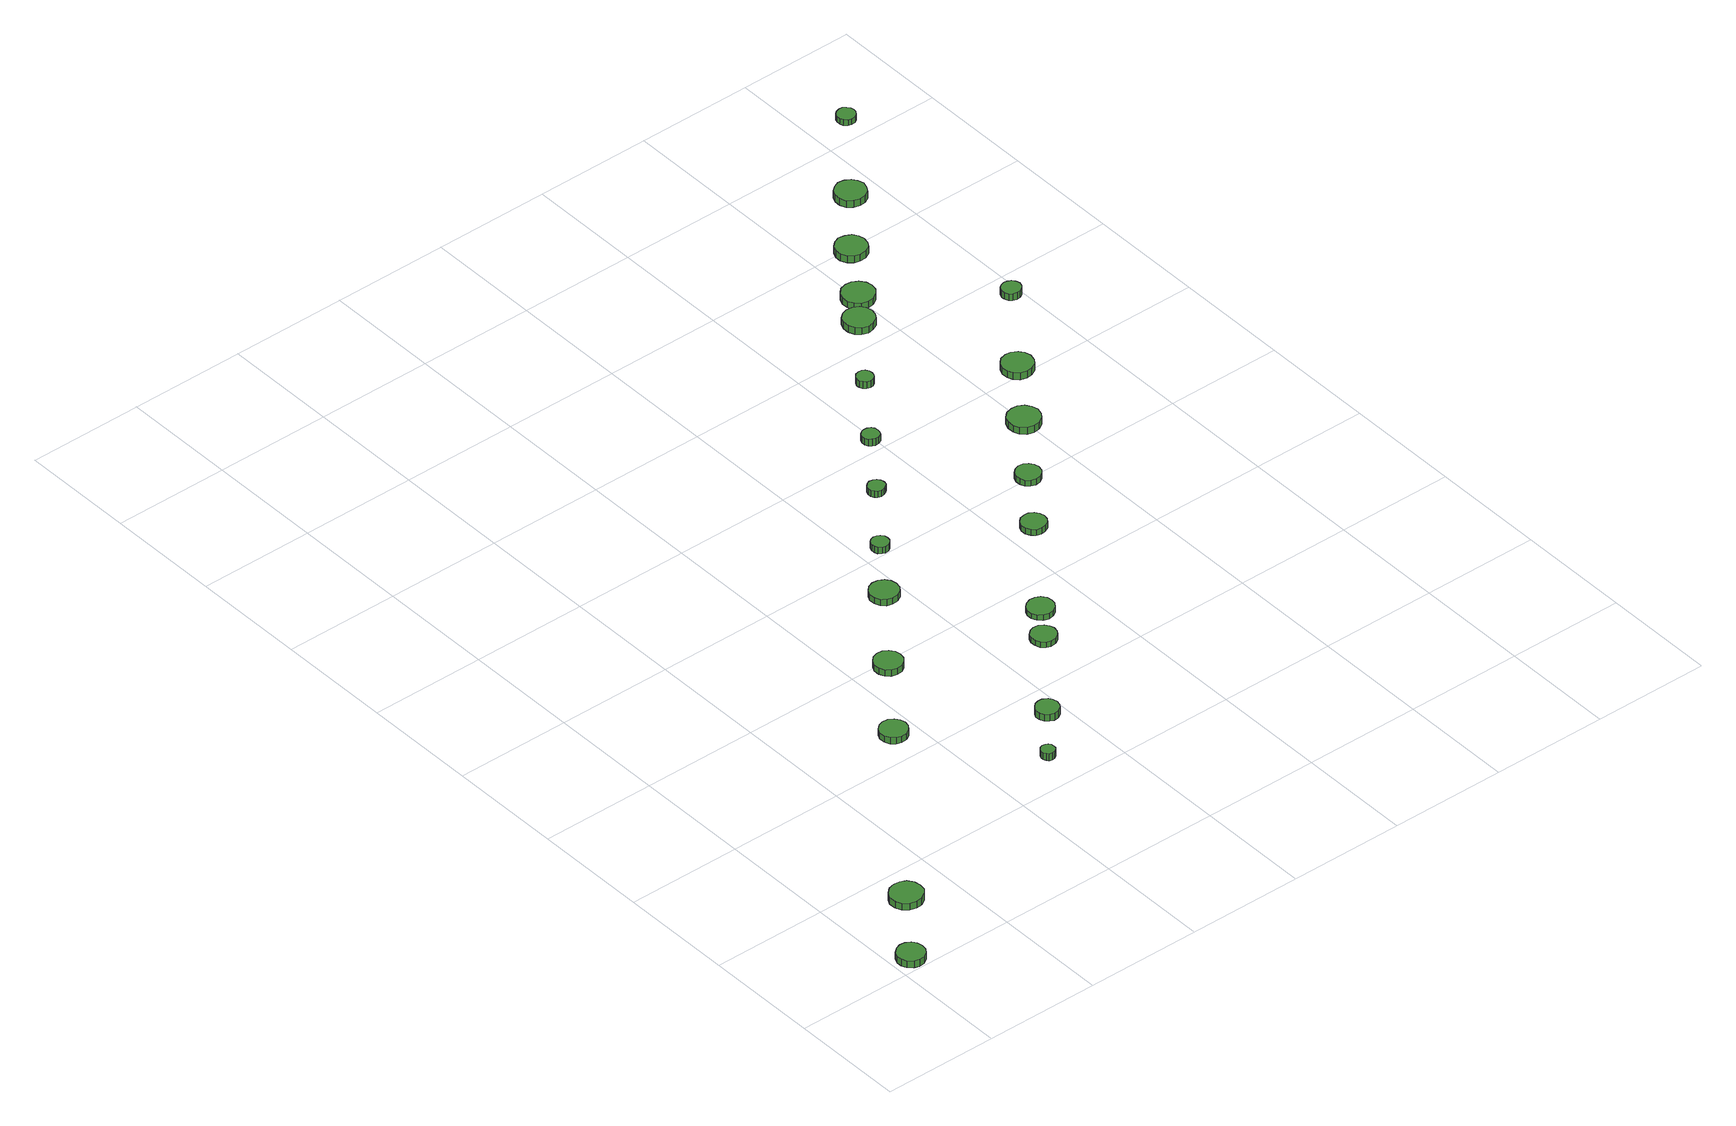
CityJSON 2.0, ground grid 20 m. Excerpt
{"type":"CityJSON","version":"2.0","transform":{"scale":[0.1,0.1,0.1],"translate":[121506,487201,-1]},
"CityObjects":{
"tree1":{"type":"SolitaryVegetationObject","attributes":{"function":"something"},"geometry":[{"type":"MultiSurface","lod":"1","boundaries":[[[0,1,2,3,4,5,6,7,8,9,10,11,12,13,14]],[[15,16,17,18,19,20,21,22,23,24,25,26,27,28,29]],[[0,29,28,1]],[[1,28,27,2]],[[2,27,26,3]],[[3,26,25,4]],[[4,25,24,5]],[[5,24,23,6]],[[6,23,22,7]],[[7,22,21,8]],[[8,21,20,9]],[[9,20,19,10]],[[10,19,18,11]],[[11,18,17,12]],[[12,17,16,13]],[[13,16,15,14]],[[14,15,29,0]]]}]},
"tree2":{"type":"SolitaryVegetationObject","attributes":{"function":"something"},"geometry":[{"type":"MultiSurface","lod":"1","boundaries":[[[30,31,32,33,34,35,36,37,38,39,40,41,42,43,44]],[[45,46,47,48,49,50,51,52,53,54,55,56,57,58,59]],[[30,59,58,31]],[[31,58,57,32]],[[32,57,56,33]],[[33,56,55,34]],[[34,55,54,35]],[[35,54,53,36]],[[36,53,52,37]],[[37,52,51,38]],[[38,51,50,39]],[[39,50,49,40]],[[40,49,48,41]],[[41,48,47,42]],[[42,47,46,43]],[[43,46,45,44]],[[44,45,59,30]]]}]},
"tree3":{"type":"SolitaryVegetationObject","attributes":{"function":"something"},"geometry":[{"type":"MultiSurface","lod":"1","boundaries":[[[60,61,62,63,64,65,66,67,68,69,70,71,72,73,74]],[[75,76,77,78,79,80,81,82,83,84,85,86,87,88,89]],[[60,89,88,61]],[[61,88,87,62]],[[62,87,86,63]],[[63,86,85,64]],[[64,85,84,65]],[[65,84,83,66]],[[66,83,82,67]],[[67,82,81,68]],[[68,81,80,69]],[[69,80,79,70]],[[70,79,78,71]],[[71,78,77,72]],[[72,77,76,73]],[[73,76,75,74]],[[74,75,89,60]]]}]},
"tree4":{"type":"SolitaryVegetationObject","attributes":{"function":"something"},"geometry":[{"type":"MultiSurface","lod":"1","boundaries":[[[90,91,92,93,94,95,96,97,98,99,100,101,102,103,104]],[[105,106,107,108,109,110,111,112,113,114,115,116,117,118,119]],[[90,119,118,91]],[[91,118,117,92]],[[92,117,116,93]],[[93,116,115,94]],[[94,115,114,95]],[[95,114,113,96]],[[96,113,112,97]],[[97,112,111,98]],[[98,111,110,99]],[[99,110,109,100]],[[100,109,108,101]],[[101,108,107,102]],[[102,107,106,103]],[[103,106,105,104]],[[104,105,119,90]]]}]},
"tree5":{"type":"SolitaryVegetationObject","attributes":{"function":"something"},"geometry":[{"type":"MultiSurface","lod":"1","boundaries":[[[120,121,122,123,124,125,126,127,128,129,130,131,132,133,134]],[[135,136,137,138,139,140,141,142,143,144,145,146,147,148,149]],[[120,149,148,121]],[[121,148,147,122]],[[122,147,146,123]],[[123,146,145,124]],[[124,145,144,125]],[[125,144,143,126]],[[126,143,142,127]],[[127,142,141,128]],[[128,141,140,129]],[[129,140,139,130]],[[130,139,138,131]],[[131,138,137,132]],[[132,137,136,133]],[[133,136,135,134]],[[134,135,149,120]]]}]},
"tree6":{"type":"SolitaryVegetationObject","attributes":{"function":"something"},"geometry":[{"type":"MultiSurface","lod":"1","boundaries":[[[150,151,152,153,154,155,156,157,158,159,160,161,162,163,164]],[[165,166,167,168,169,170,171,172,173,174,175,176,177,178,179]],[[150,179,178,151]],[[151,178,177,152]],[[152,177,176,153]],[[153,176,175,154]],[[154,175,174,155]],[[155,174,173,156]],[[156,173,172,157]],[[157,172,171,158]],[[158,171,170,159]],[[159,170,169,160]],[[160,169,168,161]],[[161,168,167,162]],[[162,167,166,163]],[[163,166,165,164]],[[164,165,179,150]]]}]},
"tree7":{"type":"SolitaryVegetationObject","attributes":{"function":"something"},"geometry":[{"type":"MultiSurface","lod":"1","boundaries":[[[180,181,182,183,184,185,186,187,188,189,190,191,192,193,194]],[[195,196,197,198,199,200,201,202,203,204,205,206,207,208,209]],[[180,209,208,181]],[[181,208,207,182]],[[182,207,206,183]],[[183,206,205,184]],[[184,205,204,185]],[[185,204,203,186]],[[186,203,202,187]],[[187,202,201,188]],[[188,201,200,189]],[[189,200,199,190]],[[190,199,198,191]],[[191,198,197,192]],[[192,197,196,193]],[[193,196,195,194]],[[194,195,209,180]]]}]},
"tree8":{"type":"SolitaryVegetationObject","attributes":{"function":"something"},"geometry":[{"type":"MultiSurface","lod":"1","boundaries":[[[210,211,212,213,214,215,216,217,218,219,220,221,222,223,224]],[[225,226,227,228,229,230,231,232,233,234,235,236,237,238,239]],[[210,239,238,211]],[[211,238,237,212]],[[212,237,236,213]],[[213,236,235,214]],[[214,235,234,215]],[[215,234,233,216]],[[216,233,232,217]],[[217,232,231,218]],[[218,231,230,219]],[[219,230,229,220]],[[220,229,228,221]],[[221,228,227,222]],[[222,227,226,223]],[[223,226,225,224]],[[224,225,239,210]]]}]},
"tree9":{"type":"SolitaryVegetationObject","attributes":{"function":"something"},"geometry":[{"type":"MultiSurface","lod":"1","boundaries":[[[240,241,242,243,244,245,246,247,248,249,250,251,252,253,254]],[[255,256,257,258,259,260,261,262,263,264,265,266,267,268,269]],[[240,269,268,241]],[[241,268,267,242]],[[242,267,266,243]],[[243,266,265,244]],[[244,265,264,245]],[[245,264,263,246]],[[246,263,262,247]],[[247,262,261,248]],[[248,261,260,249]],[[249,260,259,250]],[[250,259,258,251]],[[251,258,257,252]],[[252,257,256,253]],[[253,256,255,254]],[[254,255,269,240]]]}]},
"tree10":{"type":"SolitaryVegetationObject","attributes":{"function":"something"},"geometry":[{"type":"MultiSurface","lod":"1","boundaries":[[[270,271,272,273,274,275,276,277,278,279,280,281,282,283,284]],[[285,286,287,288,289,290,291,292,293,294,295,296,297,298,299]],[[270,299,298,271]],[[271,298,297,272]],[[272,297,296,273]],[[273,296,295,274]],[[274,295,294,275]],[[275,294,293,276]],[[276,293,292,277]],[[277,292,291,278]],[[278,291,290,279]],[[279,290,289,280]],[[280,289,288,281]],[[281,288,287,282]],[[282,287,286,283]],[[283,286,285,284]],[[284,285,299,270]]]}]},
"tree11":{"type":"SolitaryVegetationObject","attributes":{"function":"something"},"geometry":[{"type":"MultiSurface","lod":"1","boundaries":[[[300,301,302,303,304,305,306,307,308,309,310,311,312,313,314]],[[315,316,317,318,319,320,321,322,323,324,325,326,327,328,329]],[[300,329,328,301]],[[301,328,327,302]],[[302,327,326,303]],[[303,326,325,304]],[[304,325,324,305]],[[305,324,323,306]],[[306,323,322,307]],[[307,322,321,308]],[[308,321,320,309]],[[309,320,319,310]],[[310,319,318,311]],[[311,318,317,312]],[[312,317,316,313]],[[313,316,315,314]],[[314,315,329,300]]]}]},
"tree12":{"type":"SolitaryVegetationObject","attributes":{"function":"something"},"geometry":[{"type":"MultiSurface","lod":"1","boundaries":[[[330,331,332,333,334,335,336,337,338,339,340,341,342,343,344]],[[345,346,347,348,349,350,351,352,353,354,355,356,357,358,359]],[[330,359,358,331]],[[331,358,357,332]],[[332,357,356,333]],[[333,356,355,334]],[[334,355,354,335]],[[335,354,353,336]],[[336,353,352,337]],[[337,352,351,338]],[[338,351,350,339]],[[339,350,349,340]],[[340,349,348,341]],[[341,348,347,342]],[[342,347,346,343]],[[343,346,345,344]],[[344,345,359,330]]]}]},
"tree13":{"type":"SolitaryVegetationObject","attributes":{"function":"something"},"geometry":[{"type":"MultiSurface","lod":"1","boundaries":[[[360,361,362,363,364,365,366,367,368,369,370,371,372,373,374]],[[375,376,377,378,379,380,381,382,383,384,385,386,387,388,389]],[[360,389,388,361]],[[361,388,387,362]],[[362,387,386,363]],[[363,386,385,364]],[[364,385,384,365]],[[365,384,383,366]],[[366,383,382,367]],[[367,382,381,368]],[[368,381,380,369]],[[369,380,379,370]],[[370,379,378,371]],[[371,378,377,372]],[[372,377,376,373]],[[373,376,375,374]],[[374,375,389,360]]]}]},
"tree14":{"type":"SolitaryVegetationObject","attributes":{"function":"something"},"geometry":[{"type":"MultiSurface","lod":"1","boundaries":[[[390,391,392,393,394,395,396,397,398,399,400,401,402,403,404]],[[405,406,407,408,409,410,411,412,413,414,415,416,417,418,419]],[[390,419,418,391]],[[391,418,417,392]],[[392,417,416,393]],[[393,416,415,394]],[[394,415,414,395]],[[395,414,413,396]],[[396,413,412,397]],[[397,412,411,398]],[[398,411,410,399]],[[399,410,409,400]],[[400,409,408,401]],[[401,408,407,402]],[[402,407,406,403]],[[403,406,405,404]],[[404,405,419,390]]]}]},
"tree15":{"type":"SolitaryVegetationObject","attributes":{"function":"something"},"geometry":[{"type":"MultiSurface","lod":"1","boundaries":[[[420,421,422,423,424,425,426,427,428,429,430,431,432,433,434]],[[435,436,437,438,439,440,441,442,443,444,445,446,447,448,449]],[[420,449,448,421]],[[421,448,447,422]],[[422,447,446,423]],[[423,446,445,424]],[[424,445,444,425]],[[425,444,443,426]],[[426,443,442,427]],[[427,442,441,428]],[[428,441,440,429]],[[429,440,439,430]],[[430,439,438,431]],[[431,438,437,432]],[[432,437,436,433]],[[433,436,435,434]],[[434,435,449,420]]]}]},
"tree16":{"type":"SolitaryVegetationObject","attributes":{"function":"something"},"geometry":[{"type":"MultiSurface","lod":"1","boundaries":[[[450,451,452,453,454,455,456,457,458,459,460,461,462,463,464]],[[465,466,467,468,469,470,471,472,473,474,475,476,477,478,479]],[[450,479,478,451]],[[451,478,477,452]],[[452,477,476,453]],[[453,476,475,454]],[[454,475,474,455]],[[455,474,473,456]],[[456,473,472,457]],[[457,472,471,458]],[[458,471,470,459]],[[459,470,469,460]],[[460,469,468,461]],[[461,468,467,462]],[[462,467,466,463]],[[463,466,465,464]],[[464,465,479,450]]]}]},
"tree17":{"type":"SolitaryVegetationObject","attributes":{"function":"something"},"geometry":[{"type":"MultiSurface","lod":"1","boundaries":[[[480,481,482,483,484,485,486,487,488,489,490,491,492,493,494]],[[495,496,497,498,499,500,501,502,503,504,505,506,507,508,509]],[[480,509,508,481]],[[481,508,507,482]],[[482,507,506,483]],[[483,506,505,484]],[[484,505,504,485]],[[485,504,503,486]],[[486,503,502,487]],[[487,502,501,488]],[[488,501,500,489]],[[489,500,499,490]],[[490,499,498,491]],[[491,498,497,492]],[[492,497,496,493]],[[493,496,495,494]],[[494,495,509,480]]]}]},
"tree18":{"type":"SolitaryVegetationObject","attributes":{"function":"something"},"geometry":[{"type":"MultiSurface","lod":"1","boundaries":[[[510,511,512,513,514,515,516,517,518,519,520,521,522,523,524]],[[525,526,527,528,529,530,531,532,533,534,535,536,537,538,539]],[[510,539,538,511]],[[511,538,537,512]],[[512,537,536,513]],[[513,536,535,514]],[[514,535,534,515]],[[515,534,533,516]],[[516,533,532,517]],[[517,532,531,518]],[[518,531,530,519]],[[519,530,529,520]],[[520,529,528,521]],[[521,528,527,522]],[[522,527,526,523]],[[523,526,525,524]],[[524,525,539,510]]]}]},
"tree19":{"type":"SolitaryVegetationObject","attributes":{"function":"something"},"geometry":[{"type":"MultiSurface","lod":"1","boundaries":[[[540,541,542,543,544,545,546,547,548,549,550,551,552,553,554]],[[555,556,557,558,559,560,561,562,563,564,565,566,567,568,569]],[[540,569,568,541]],[[541,568,567,542]],[[542,567,566,543]],[[543,566,565,544]],[[544,565,564,545]],[[545,564,563,546]],[[546,563,562,547]],[[547,562,561,548]],[[548,561,560,549]],[[549,560,559,550]],[[550,559,558,551]],[[551,558,557,552]],[[552,557,556,553]],[[553,556,555,554]],[[554,555,569,540]]]}]},
"tree20":{"type":"SolitaryVegetationObject","attributes":{"function":"something"},"geometry":[{"type":"MultiSurface","lod":"1","boundaries":[[[570,571,572,573,574,575,576,577,578,579,580,581,582,583,584]],[[585,586,587,588,589,590,591,592,593,594,595,596,597,598,599]],[[570,599,598,571]],[[571,598,597,572]],[[572,597,596,573]],[[573,596,595,574]],[[574,595,594,575]],[[575,594,593,576]],[[576,593,592,577]],[[577,592,591,578]],[[578,591,590,579]],[[579,590,589,580]],[[580,589,588,581]],[[581,588,587,582]],[[582,587,586,583]],[[583,586,585,584]],[[584,585,599,570]]]}]},
"tree21":{"type":"SolitaryVegetationObject","attributes":{"function":"something"},"geometry":[{"type":"MultiSurface","lod":"1","boundaries":[[[600,601,602,603,604,605,606,607,608,609,610,611,612,613,614]],[[615,616,617,618,619,620,621,622,623,624,625,626,627,628,629]],[[600,629,628,601]],[[601,628,627,602]],[[602,627,626,603]],[[603,626,625,604]],[[604,625,624,605]],[[605,624,623,606]],[[606,623,622,607]],[[607,622,621,608]],[[608,621,620,609]],[[609,620,619,610]],[[610,619,618,611]],[[611,618,617,612]],[[612,617,616,613]],[[613,616,615,614]],[[614,615,629,600]]]}]},
"tree22":{"type":"SolitaryVegetationObject","attributes":{"function":"something"},"geometry":[{"type":"MultiSurface","lod":"1","boundaries":[[[630,631,632,633,634,635,636,637,638,639,640,641,642,643,644]],[[645,646,647,648,649,650,651,652,653,654,655,656,657,658,659]],[[630,659,658,631]],[[631,658,657,632]],[[632,657,656,633]],[[633,656,655,634]],[[634,655,654,635]],[[635,654,653,636]],[[636,653,652,637]],[[637,652,651,638]],[[638,651,650,639]],[[639,650,649,640]],[[640,649,648,641]],[[641,648,647,642]],[[642,647,646,643]],[[643,646,645,644]],[[644,645,659,630]]]}]},
"tree23":{"type":"SolitaryVegetationObject","attributes":{"function":"something"},"geometry":[{"type":"MultiSurface","lod":"1","boundaries":[[[660,661,662,663,664,665,666,667,668,669,670,671,672,673,674]],[[675,676,677,678,679,680,681,682,683,684,685,686,687,688,689]],[[660,689,688,661]],[[661,688,687,662]],[[662,687,686,663]],[[663,686,685,664]],[[664,685,684,665]],[[665,684,683,666]],[[666,683,682,667]],[[667,682,681,668]],[[668,681,680,669]],[[669,680,679,670]],[[670,679,678,671]],[[671,678,677,672]],[[672,677,676,673]],[[673,676,675,674]],[[674,675,689,660]]]}]}
},
"vertices":[
[55,26,20],[53,35,20],[48,43,20],[39,48,20],[30,49,20],[21,46,20],[13,39,20],[9,30,20],[9,21,20],[13,12,20],[21,5,20],[30,2,20],[39,3,20],[48,8,20],[53,16,20],[53,16,7],[48,8,7],[39,3,7],[30,2,7],[21,5,7],[13,12,7],[9,21,7],[9,30,7],[13,39,7],[21,46,7],[30,49,7],[39,48,7],[48,43,7],[53,35,7],[55,26,7],
[143,135,25],[141,146,25],[134,156,25],[124,161,25],[113,162,25],[102,159,25],[93,151,25],[88,141,25],[88,129,25],[93,119,25],[102,111,25],[113,108,25],[124,109,25],[134,115,25],[141,124,25],[141,124,12],[134,115,12],[124,109,12],[113,108,12],[102,111,12],[93,119,12],[88,129,12],[88,141,12],[93,151,12],[102,159,12],[113,162,12],[124,161,12],[134,156,12],[141,146,12],[143,135,12],
[383,455,21],[381,464,21],[375,472,21],[367,477,21],[357,478,21],[348,475,21],[341,469,21],[337,460,21],[337,450,21],[341,441,21],[348,435,21],[357,432,21],[367,433,21],[375,438,21],[381,446,21],[381,446,9],[375,438,9],[367,433,9],[357,432,9],[348,435,9],[341,441,9],[337,450,9],[337,460,9],[341,469,9],[348,475,9],[357,478,9],[367,477,9],[375,472,9],[381,464,9],[383,455,9],
[514,263,25],[513,268,25],[510,272,25],[506,274,25],[501,275,25],[496,273,25],[493,270,25],[491,265,25],[491,260,25],[493,256,25],[496,252,25],[501,251,25],[506,251,25],[510,254,25],[513,258,25],[513,258,12],[510,254,12],[506,251,12],[501,251,12],[496,252,12],[493,256,12],[491,260,12],[491,265,12],[493,270,12],[496,273,12],[501,275,12],[506,274,12],[510,272,12],[513,268,12],[514,263,12],
[486,589,18],[484,599,18],[478,607,18],[470,612,18],[460,613,18],[450,610,18],[443,603,18],[439,594,18],[439,584,18],[443,575,18],[450,568,18],[460,565,18],[470,566,18],[478,571,18],[484,579,18],[484,579,6],[478,571,6],[470,566,6],[460,565,6],[450,568,6],[443,575,6],[439,584,6],[439,594,6],[443,603,6],[450,610,6],[460,613,6],[470,612,6],[478,607,6],[484,599,6],[486,589,6],
[592,348,19],[590,356,19],[586,362,19],[578,367,19],[570,367,19],[563,365,19],[557,359,19],[553,352,19],[553,344,19],[557,336,19],[563,331,19],[570,328,19],[578,329,19],[586,333,19],[590,340,19],[590,340,6],[586,333,6],[578,329,6],[570,328,6],[563,331,6],[557,336,6],[553,344,6],[553,352,6],[557,359,6],[563,365,6],[570,367,6],[578,367,6],[586,362,6],[590,356,6],[592,348,6],
[592,724,18],[590,734,18],[584,742,18],[575,747,18],[565,748,18],[555,745,18],[548,738,18],[544,729,18],[544,719,18],[548,710,18],[555,703,18],[565,700,18],[575,701,18],[584,706,18],[590,714,18],[590,714,6],[584,706,6],[575,701,6],[565,700,6],[555,703,6],[548,710,6],[544,719,6],[544,729,6],[548,738,6],[555,745,6],[565,748,6],[575,747,6],[584,742,6],[590,734,6],[592,724,6],
[706,490,16],[704,498,16],[699,505,16],[691,510,16],[682,511,16],[674,508,16],[667,502,16],[664,494,16],[664,485,16],[667,477,16],[674,471,16],[682,468,16],[691,469,16],[699,474,16],[704,481,16],[704,481,6],[699,474,6],[691,469,6],[682,468,6],[674,471,6],[667,477,6],[664,485,6],[664,494,6],[667,502,6],[674,508,6],[682,511,6],[691,510,6],[699,505,6],[704,498,6],[706,490,6],
[653,817,18],[652,823,18],[648,828,18],[643,831,18],[637,832,18],[631,830,18],[626,826,18],[624,820,18],[624,814,18],[626,808,18],[631,804,18],[637,802,18],[643,803,18],[648,806,18],[652,811,18],[652,811,6],[648,806,6],[643,803,6],[637,802,6],[631,804,6],[626,808,6],[624,814,6],[624,820,6],[626,826,6],[631,830,6],[637,832,6],[643,831,6],[648,828,6],[652,823,6],[653,817,6],
[747,544,16],[745,553,16],[739,561,16],[731,565,16],[722,566,16],[713,563,16],[706,557,16],[702,548,16],[702,539,16],[706,531,16],[713,524,16],[722,521,16],[731,522,16],[739,527,16],[745,535,16],[745,535,6],[739,527,6],[731,522,6],[722,521,6],[713,524,6],[706,531,6],[702,539,6],[702,548,6],[706,557,6],[713,563,6],[722,566,6],[731,565,6],[739,561,6],[745,553,6],[747,544,6],
[736,924,18],[735,930,18],[731,935,18],[726,938,18],[720,939,18],[714,937,18],[710,933,18],[707,927,18],[707,921,18],[710,916,18],[714,912,18],[720,910,18],[726,911,18],[731,914,18],[735,918,18],[735,918,6],[731,914,6],[726,911,6],[720,910,6],[714,912,6],[710,916,6],[707,921,6],[707,927,6],[710,933,6],[714,937,6],[720,939,6],[726,938,6],[731,935,6],[735,930,6],[736,924,6],
[869,707,17],[867,715,17],[862,722,17],[854,727,17],[846,727,17],[837,725,17],[831,719,17],[827,711,17],[827,702,17],[831,694,17],[837,688,17],[846,686,17],[854,687,17],[862,691,17],[867,698,17],[867,698,6],[862,691,6],[854,687,6],[846,686,6],[837,688,6],[831,694,6],[827,702,6],[827,711,6],[831,719,6],[837,725,6],[846,727,6],[854,727,6],[862,722,6],[867,715,6],[869,707,6],
[809,1025,19],[808,1031,19],[805,1036,19],[799,1039,19],[793,1039,19],[788,1038,19],[783,1034,19],[781,1028,19],[781,1022,19],[783,1017,19],[788,1013,19],[793,1011,19],[799,1011,19],[805,1014,19],[808,1019,19],[808,1019,6],[805,1014,6],[799,1011,6],[793,1011,6],[788,1013,6],[783,1017,6],[781,1022,6],[781,1028,6],[783,1034,6],[788,1038,6],[793,1039,6],[799,1039,6],[805,1036,6],[808,1031,6],[809,1025,6],
[939,803,17],[937,811,17],[932,818,17],[925,823,17],[916,824,17],[908,821,17],[901,815,17],[898,807,17],[898,799,17],[901,791,17],[908,785,17],[916,782,17],[925,783,17],[932,787,17],[937,794,17],[937,794,6],[932,787,6],[925,783,6],[916,782,6],[908,785,6],[901,791,6],[898,799,6],[898,807,6],[901,815,6],[908,821,6],[916,824,6],[925,823,6],[932,818,6],[937,811,6],[939,803,6],
[887,1131,25],[886,1137,25],[883,1142,25],[878,1145,25],[872,1146,25],[866,1144,25],[862,1140,25],[859,1134,25],[859,1128,25],[862,1123,25],[866,1119,25],[872,1117,25],[878,1118,25],[883,1121,25],[886,1126,25],[886,1126,12],[883,1121,12],[878,1118,12],[872,1117,12],[866,1119,12],[862,1123,12],[859,1128,12],[859,1134,12],[862,1140,12],[866,1144,12],[872,1146,12],[878,1145,12],[883,1142,12],[886,1137,12],[887,1131,12],
[1026,908,19],[1023,919,19],[1017,928,19],[1007,934,19],[996,935,19],[985,932,19],[976,924,19],[972,914,19],[972,902,19],[976,892,19],[985,884,19],[996,881,19],[1007,882,19],[1017,888,19],[1023,897,19],[1023,897,6],[1017,888,6],[1007,882,6],[996,881,6],[985,884,6],[976,892,6],[972,902,6],[972,914,6],[976,924,6],[985,932,6],[996,935,6],[1007,934,6],[1017,928,6],[1023,919,6],[1026,908,6],
[983,1245,26],[981,1256,26],[975,1265,26],[965,1270,26],[954,1271,26],[944,1268,26],[936,1261,26],[932,1251,26],[932,1240,26],[936,1230,26],[944,1223,26],[954,1219,26],[965,1221,26],[975,1226,26],[981,1235,26],[981,1235,13],[975,1226,13],[965,1221,13],[954,1219,13],[944,1223,13],[936,1230,13],[932,1240,13],[932,1251,13],[936,1261,13],[944,1268,13],[954,1271,13],[965,1270,13],[975,1265,13],[981,1256,13],[983,1245,13],
[1098,1010,24],[1095,1021,24],[1089,1029,24],[1079,1035,24],[1069,1036,24],[1058,1033,24],[1050,1025,24],[1046,1015,24],[1046,1004,24],[1050,995,24],[1058,987,24],[1069,984,24],[1079,985,24],[1089,990,24],[1095,999,24],[1095,999,11],[1089,990,11],[1079,985,11],[1069,984,11],[1058,987,11],[1050,995,11],[1046,1004,11],[1046,1015,11],[1050,1025,11],[1058,1033,11],[1069,1036,11],[1079,1035,11],[1089,1029,11],[1095,1021,11],[1098,1010,11],
[1024,1294,24],[1022,1305,24],[1015,1314,24],[1005,1320,24],[994,1321,24],[983,1318,24],[975,1310,24],[970,1300,24],[970,1288,24],[975,1278,24],[983,1271,24],[994,1267,24],[1005,1268,24],[1015,1274,24],[1022,1283,24],[1022,1283,12],[1015,1274,12],[1005,1268,12],[994,1267,12],[983,1271,12],[975,1278,12],[970,1288,12],[970,1300,12],[975,1310,12],[983,1318,12],[994,1321,12],[1005,1320,12],[1015,1314,12],[1022,1305,12],[1024,1294,12],
[1091,1392,20],[1089,1402,20],[1083,1411,20],[1073,1416,20],[1062,1418,20],[1052,1414,20],[1044,1407,20],[1039,1397,20],[1039,1386,20],[1044,1376,20],[1052,1369,20],[1062,1366,20],[1073,1367,20],[1083,1372,20],[1089,1381,20],[1089,1381,7],[1083,1372,7],[1073,1367,7],[1062,1366,7],[1052,1369,7],[1044,1376,7],[1039,1386,7],[1039,1397,7],[1044,1407,7],[1052,1414,7],[1062,1418,7],[1073,1416,7],[1083,1411,7],[1089,1402,7],[1091,1392,7],
[1198,1155,24],[1196,1162,24],[1192,1167,24],[1186,1170,24],[1180,1171,24],[1173,1169,24],[1168,1165,24],[1165,1158,24],[1165,1152,24],[1168,1145,24],[1173,1141,24],[1180,1139,24],[1186,1139,24],[1192,1143,24],[1196,1148,24],[1196,1148,11],[1192,1143,11],[1186,1139,11],[1180,1139,11],[1173,1141,11],[1168,1145,11],[1165,1152,11],[1165,1158,11],[1168,1165,11],[1173,1169,11],[1180,1171,11],[1186,1170,11],[1192,1167,11],[1196,1162,11],[1198,1155,11],
[1178,1496,19],[1175,1506,19],[1169,1515,19],[1160,1520,19],[1149,1522,19],[1139,1518,19],[1130,1511,19],[1126,1501,19],[1126,1490,19],[1130,1480,19],[1139,1473,19],[1149,1470,19],[1160,1471,19],[1169,1476,19],[1175,1485,19],[1175,1485,6],[1169,1476,6],[1160,1471,6],[1149,1470,6],[1139,1473,6],[1130,1480,6],[1126,1490,6],[1126,1501,6],[1130,1511,6],[1139,1518,6],[1149,1522,6],[1160,1520,6],[1169,1515,6],[1175,1506,6],[1178,1496,6],
[1282,1643,18],[1281,1649,18],[1277,1654,18],[1272,1658,18],[1265,1658,18],[1259,1656,18],[1254,1652,18],[1252,1646,18],[1252,1640,18],[1254,1634,18],[1259,1629,18],[1265,1627,18],[1272,1628,18],[1277,1631,18],[1281,1637,18],[1281,1637,7],[1277,1631,7],[1272,1628,7],[1265,1627,7],[1259,1629,7],[1254,1634,7],[1252,1640,7],[1252,1646,7],[1254,1652,7],[1259,1656,7],[1265,1658,7],[1272,1658,7],[1277,1654,7],[1281,1649,7],[1282,1643,7]
]}
